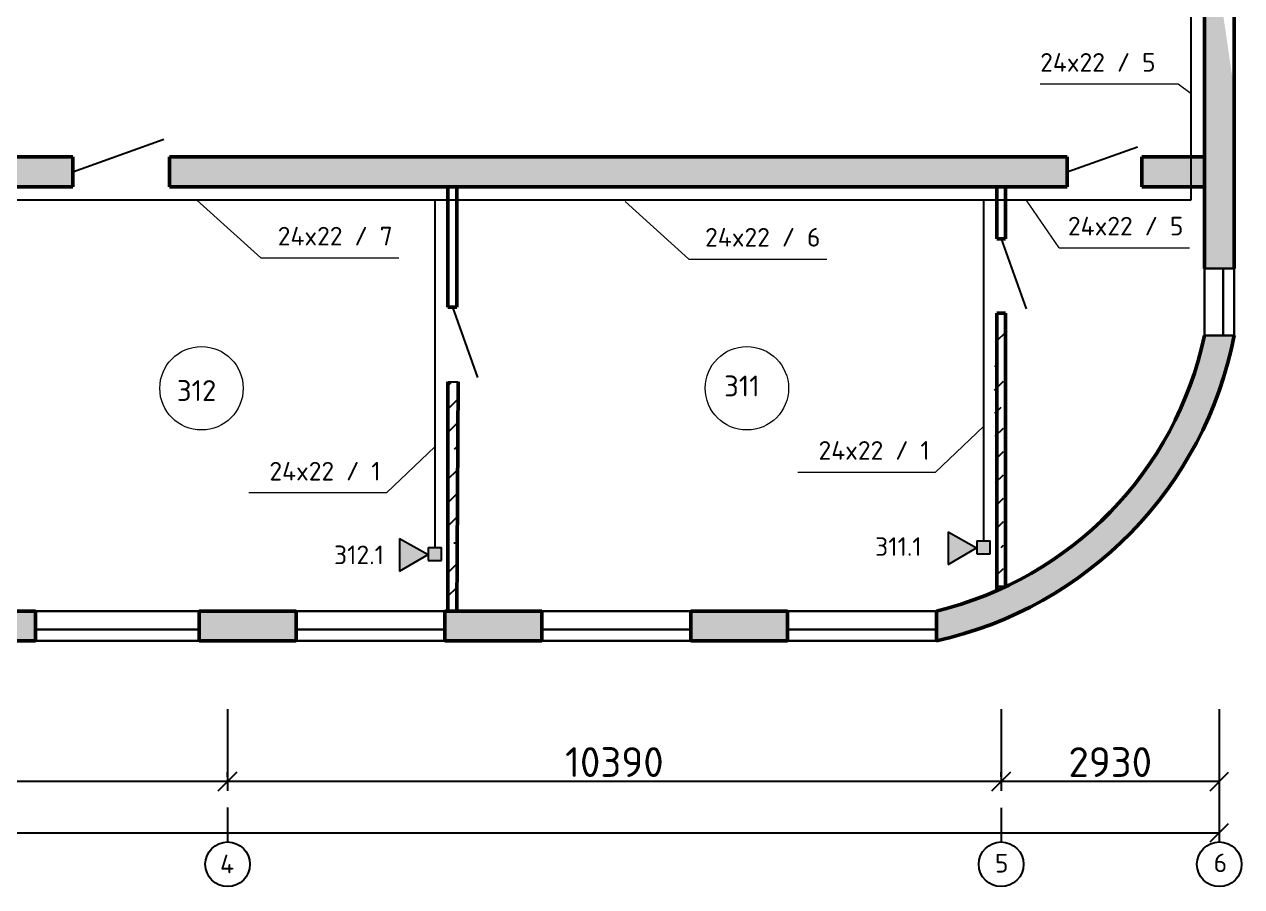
# Model space of a CAD drawing. Header units: millimetres. Extents: x -1090 to -245, y 2149 to 3399.
# Drawn here: x -549.2 to -385.7, y 2487.9 to 2603.8 of the extents above; entities that cross this region are included whole.
import ezdxf

# ---------------------------------------------------------------- set-up
doc = ezdxf.new("R2010")
doc.units = ezdxf.units.MM
for name, color, linetype, lineweight in [('LAN SKS', 200, 'Continuous', 25), ('lines', 246, 'Continuous', 9), ('Names', 40, 'Continuous', 13), ('NUM Room', 13, 'Continuous', 13), ('Окна', 2, 'Continuous', 30), ('Стенки', 3, 'Continuous', 50)]:
    doc.layers.add(name, color=color, linetype=linetype, lineweight=lineweight)
doc.layers.add('rozetki', color=7, linetype='Continuous')
doc.layers.add('размеры', color=130, linetype='Continuous')
doc.styles.add('lenka', font='isocpeur.ttf')
doc.styles.get("Standard").update_dxf_attribs({"font": 'arial.ttf'})
doc.dimstyles.new('100', dxfattribs={"dimtxt": 4, "dimasz": 2.5, "dimexe": 1.25, "dimexo": 0.625, "dimtad": 1, "dimdec": 0, "dimlfac": 100, "dimtxsty": 'Standard', "dimblk": 'OBLIQUE', "dimcen": 2.5, "dimadec": 0, "dimazin": 0, "dimtfac": 1, "dimtdec": 0, "dimtmove": 0, "dimatfit": 3, "dimldrblk": 'OPEN90', "dimfxl": 1, "dimarcsym": 0})

# ---------------------------------------------------------------- blocks, each defined once
blk = doc.blocks.new('_Oblique')
at = {"color": 0, "linetype": 'ByBlock', "lineweight": -2}
blk.add_line((-0.5, -0.5), (0.5, 0.5), dxfattribs=at)
blk = doc.blocks.new('*D49')
at = {"layer": 'размеры', "color": 0, "lineweight": -2, "transparency": 16777216}
for p, q in [((-521.8902452346647, 2511.79471136812), (-521.8902452346647, 2500.806531552168)), ((-656.4932960442893, 2502.681531552168), (-656.4932960442893, 2503.306531552168)), ((-521.8902452346647, 2502.056531552168), (-656.4932960442893, 2502.056531552168))]:
    blk.add_line(p, q, dxfattribs=at)
at = {"layer": 'размеры', "color": 0, "lineweight": -2, "transparency": 16777216, "xscale": 2.5, "yscale": 2.5, "zscale": 2.5, "rotation": 180}
blk.add_blockref('_Oblique', (-656.4932960442893, 2502.056531552168), dxfattribs=at)
at = {"layer": 'размеры', "color": 0, "lineweight": -2, "transparency": 16777216, "xscale": 2.5, "yscale": 2.5, "zscale": 2.5}
blk.add_blockref('_Oblique', (-521.8902452346647, 2502.056531552168), dxfattribs=at)
at = {"layer": 'размеры', "color": 0, "transparency": 16777216, "insert": (-589.191770639477, 2504.681531552168), "char_height": 4, "attachment_point": 5, "style": 'lenka'}
blk.add_mtext('13460', dxfattribs=at)
blk = doc.blocks.new('_Open90')
at = {"color": 0, "linetype": 'ByBlock', "lineweight": -2}
for p, q in [((0, 0), (-1, 0)), ((-0.5, 0.5), (0, 0)), ((0, 0), (-0.5, -0.5))]:
    blk.add_line(p, q, dxfattribs=at)
blk = doc.blocks.new('*D50')
at = {"layer": 'размеры', "color": 0, "lineweight": -2, "transparency": 16777216}
for p, q in [((-417.9932960442893, 2511.79471136812), (-417.9932960442893, 2500.806531552168)), ((-521.8902452346647, 2502.681531552168), (-521.8902452346647, 2503.306531552168)), ((-417.9932960442893, 2502.056531552168), (-521.8902452346647, 2502.056531552168))]:
    blk.add_line(p, q, dxfattribs=at)
at = {"layer": 'размеры', "color": 0, "lineweight": -2, "transparency": 16777216, "xscale": 2.5, "yscale": 2.5, "zscale": 2.5, "rotation": 180}
blk.add_blockref('_Oblique', (-521.8902452346647, 2502.056531552168), dxfattribs=at)
at = {"layer": 'размеры', "color": 0, "lineweight": -2, "transparency": 16777216, "xscale": 2.5, "yscale": 2.5, "zscale": 2.5}
blk.add_blockref('_Oblique', (-417.9932960442893, 2502.056531552168), dxfattribs=at)
at = {"layer": 'размеры', "color": 0, "transparency": 16777216, "insert": (-469.941770639477, 2504.681531552168), "char_height": 4, "attachment_point": 5, "style": 'lenka'}
blk.add_mtext('10390', dxfattribs=at)
blk = doc.blocks.new('*D51')
at = {"layer": 'размеры', "color": 0, "lineweight": -2, "transparency": 16777216}
for p, q in [((-388.6932960442891, 2511.79471136812), (-388.6932960442891, 2500.806531552168)), ((-417.9932960442893, 2502.681531552168), (-417.9932960442893, 2503.306531552168)), ((-388.6932960442891, 2502.056531552168), (-417.9932960442893, 2502.056531552168))]:
    blk.add_line(p, q, dxfattribs=at)
at = {"layer": 'размеры', "color": 0, "lineweight": -2, "transparency": 16777216, "xscale": 2.5, "yscale": 2.5, "zscale": 2.5, "rotation": 180}
blk.add_blockref('_Oblique', (-417.9932960442893, 2502.056531552168), dxfattribs=at)
at = {"layer": 'размеры', "color": 0, "lineweight": -2, "transparency": 16777216, "xscale": 2.5, "yscale": 2.5, "zscale": 2.5}
blk.add_blockref('_Oblique', (-388.6932960442891, 2502.056531552168), dxfattribs=at)
at = {"layer": 'размеры', "color": 0, "transparency": 16777216, "insert": (-403.3432960442892, 2504.681531552168), "char_height": 4, "attachment_point": 5, "style": 'lenka'}
blk.add_mtext('2930', dxfattribs=at)
blk = doc.blocks.new('*D42')
at = {"layer": 'размеры', "color": 0, "lineweight": -2, "transparency": 16777216}
for p, q in [((-946.6932960442891, 2511.79471136812), (-946.6932960442891, 2493.946792342965)), ((-388.6932960442891, 2511.79471136812), (-388.6932960442891, 2493.946792342965)), ((-946.6932960442891, 2495.196792342965), (-388.6932960442891, 2495.196792342965))]:
    blk.add_line(p, q, dxfattribs=at)
at = {"layer": 'размеры', "color": 0, "lineweight": -2, "transparency": 16777216, "xscale": 2.5, "yscale": 2.5, "zscale": 2.5, "rotation": 180}
blk.add_blockref('_Oblique', (-946.6932960442891, 2495.196792342965), dxfattribs=at)
at = {"layer": 'размеры', "color": 0, "lineweight": -2, "transparency": 16777216, "xscale": 2.5, "yscale": 2.5, "zscale": 2.5}
blk.add_blockref('_Oblique', (-388.6932960442891, 2495.196792342965), dxfattribs=at)
at = {"layer": 'размеры', "color": 0, "transparency": 16777216, "insert": (-667.6932960442891, 2497.821792342965), "char_height": 4, "attachment_point": 5, "style": 'lenka'}
blk.add_mtext('55800', dxfattribs=at)

msp = doc.modelspace()

# ---------------------------------------------------------------- hatches: boundary and pattern name
at = {"ltscale": 60}
h = msp.add_hatch(dxfattribs=at)
h.set_pattern_fill('ANSI35', color=0, scale=0.7, style=0)
h.set_pattern_definition([(45, (-878.6569104692226, 2585.96855533091), (-3.143089642374203, 3.143089642374203), []), (45, (-875.5138194692225, 2585.96855533091), (-3.143089642374203, 3.143089642374203), [5.556249999999999, -1.11125, 0, -1.11125])])
edge = h.paths.add_edge_path()
edge.add_line((-908.6883315013029, 2666.772592270163), (-908.6883315013029, 2670.772592270163))
edge.add_arc((-899.8032065013028, 2621.672592270163), 49.89744929618809, 100.2572301105515, 168.4390031005942)
edge.add_line((-948.6883315013038, 2631.67259227016), (-947.1883315013038, 2631.67259227016))
edge.add_line((-947.1883315013038, 2631.67259227016), (-944.6883315013029, 2631.672592270163))
edge.add_arc((-899.8270815013026, 2621.672592270163), 45.9622861872921, 101.11588012493479, 167.4336712769459, ccw=False)
h.paths.add_polyline_path([(-875.6883315013027, 2670.772592270162), (-888.6883315013029, 2670.772592270163), (-888.6883315013027, 2666.772592270162), (-875.6883315013029, 2666.772592270163)])
h.paths.add_polyline_path([(-842.6883315013027, 2670.772592270162), (-855.6883315013029, 2670.772592270163), (-855.6883315013027, 2666.772592270162), (-842.6883315013029, 2666.772592270163)])
h.paths.add_polyline_path([(-809.6883315013027, 2670.772592270162), (-822.688331501303, 2670.772592270163), (-822.688331501303, 2666.772592270162), (-809.6883315013029, 2666.772592270163)])
h.paths.add_polyline_path([(-776.6883315013029, 2670.772592270162), (-789.6883315013027, 2670.772592270163), (-789.6883315013029, 2666.772592270163), (-776.6883315013027, 2666.772592270162)])
h.paths.add_polyline_path([(-743.688331501303, 2670.772592270163), (-756.688331501303, 2670.772592270163), (-756.688331501303, 2666.772592270162), (-743.6883315013029, 2666.772592270163)])
h.paths.add_polyline_path([(-710.6883315013029, 2670.772592270162), (-723.6883315013027, 2670.772592270163), (-723.688331501303, 2666.772592270163), (-710.688331501303, 2666.772592270163)])
h.paths.add_polyline_path([(-677.6883315013029, 2670.772592270162), (-690.6883315013027, 2670.772592270163), (-690.6883315013029, 2666.772592270163), (-677.6883315013027, 2666.772592270162)])
h.paths.add_polyline_path([(-644.6883315013029, 2670.772592270162), (-657.6883315013027, 2670.772592270163), (-657.6883315013029, 2666.772592270163), (-644.6883315013027, 2666.772592270162)])
h.paths.add_polyline_path([(-611.6883315013029, 2670.772592270163), (-624.6883315013029, 2670.772592270162), (-624.6883315013027, 2666.772592270162), (-611.6883315013029, 2666.772592270163)])
h.paths.add_polyline_path([(-545.6883315013029, 2670.772592270163), (-578.6883315013029, 2670.772592270163), (-591.6883315013029, 2670.772592270162), (-591.6883315013029, 2666.772592270163), (-588.6883315013029, 2666.772592270163), (-578.6883315013029, 2666.772592270163), (-545.6883315013029, 2666.772592270163)])
h.paths.add_polyline_path([(-512.6883315013029, 2670.772592270163), (-525.6883315013029, 2670.772592270162), (-525.6883315013029, 2666.772592270162), (-512.6883315013029, 2666.772592270162)])
h.paths.add_polyline_path([(-479.6883315013029, 2670.772592270163), (-492.6883315013029, 2670.772592270162), (-492.6883315013028, 2666.772592270162), (-479.6883315013029, 2666.772592270162)])
h.paths.add_polyline_path([(-446.6883315013029, 2670.772592270163), (-459.6883315013029, 2670.772592270162), (-459.6883315013029, 2666.772592270162), (-446.6883315013029, 2666.772592270162)])
edge = h.paths.add_edge_path()
edge.add_line((-426.6883315013029, 2670.772592270163), (-426.6883315013028, 2666.772592270163))
edge.add_arc((-435.5495815013034, 2621.672592270163), 45.96228618729211, 12.56632872305289, 78.88411987506481, ccw=False)
edge.add_line((-390.6883315013029, 2631.672592270163), (-386.6883315013029, 2631.672592270163))
edge.add_arc((-435.573456501303, 2621.672592270163), 49.89744929618804, 11.56099689941001, 79.74276988944833)
h.paths.add_polyline_path([(-386.7740118344182, 2611.672592270163), (-386.6883315013029, 2611.672592270163), (-386.6883315013029, 2622.672592270163), (-390.6883315013029, 2622.672592270163), (-390.6883315013027, 2611.672592270162), (-438.8883315013027, 2611.672592270163), (-438.8883315013027, 2607.672592270163), (-386.7740118344182, 2607.951293855999), (-386.7740118344182, 2611.858393327387)])
edge = h.paths.add_edge_path()
edge.add_line((-386.6883315013029, 2561.872592270163), (-388.1883315013029, 2561.872592270163))
edge.add_line((-388.1883315013029, 2561.872592270163), (-390.6883315013029, 2561.872592270162))
edge.add_arc((-437.9799981679695, 2571.872592270162), 48.33737411269993, 283.50918028841426, 348.0604689175695, ccw=False)
edge.add_line((-426.6883315013029, 2524.872592270162), (-426.6883315013031, 2520.872592270163))
edge.add_arc((-437.9508315013034, 2571.872592270163), 52.22876512277552, 282.4529527938324, 348.9616859432564)
h.paths.add_polyline_path([(-446.6883315013029, 2524.872592270162), (-459.6883315013029, 2524.872592270162), (-459.6883315013029, 2520.872592270163), (-446.6883315013029, 2520.872592270163)])
h.paths.add_polyline_path([(-479.6883315013029, 2524.872592270162), (-492.6883315013029, 2524.872592270162), (-492.6883315013029, 2520.872592270163), (-479.6883315013029, 2520.872592270164)])
h.paths.add_polyline_path([(-512.6883315013029, 2524.872592270162), (-525.6883315013029, 2524.872592270162), (-525.6883315013029, 2520.872592270163), (-512.6883315013029, 2520.872592270163)])
h.paths.add_polyline_path([(-547.6883315013029, 2524.872592270162), (-560.6883315013027, 2524.872592270162), (-560.6883315013029, 2520.872592270163), (-547.6883315013027, 2520.872592270163)])
h.paths.add_polyline_path([(-580.6883315013029, 2524.872592270162), (-593.6883315013029, 2524.872592270162), (-593.6883315013029, 2520.872592270163), (-580.6883315013029, 2520.872592270163)])
h.paths.add_polyline_path([(-613.6883315013029, 2524.872592270162), (-617.6883315013029, 2524.872592270162), (-626.6883315013027, 2524.872592270162), (-626.6883315013029, 2520.872592270163), (-613.6883315013029, 2520.872592270163)])
h.paths.add_polyline_path([(-646.6883315013027, 2524.872592270162), (-659.6883315013029, 2524.872592270162), (-659.6883315013027, 2520.872592270163), (-646.6883315013029, 2520.872592270163)])
h.paths.add_polyline_path([(-679.6883315013029, 2524.872592270162), (-692.6883315013027, 2524.872592270162), (-692.6883315013029, 2520.872592270163), (-679.6883315013029, 2520.872592270163)])
h.paths.add_polyline_path([(-712.6883315013029, 2524.872592270162), (-725.6883315013029, 2524.872592270162), (-725.6883315013029, 2520.872592270163), (-712.6883315013027, 2520.872592270163)])
h.paths.add_polyline_path([(-745.688331501303, 2524.872592270162), (-758.6883315013029, 2524.872592270162), (-758.6883315013029, 2520.872592270163), (-745.6883315013027, 2520.872592270163)])
h.paths.add_polyline_path([(-778.6883315013029, 2524.872592270162), (-791.6883315013029, 2524.872592270162), (-791.6883315013029, 2520.872592270163), (-778.6883315013027, 2520.872592270163)])
h.paths.add_polyline_path([(-811.6883315013027, 2524.872592270162), (-824.6883315013027, 2524.872592270162), (-824.688331501303, 2520.872592270163), (-811.6883315013029, 2520.872592270163)])
h.paths.add_polyline_path([(-844.6883315013029, 2524.872592270162), (-857.6883315013027, 2524.872592270162), (-857.6883315013029, 2520.872592270163), (-844.6883315013029, 2520.872592270163)])
h.paths.add_polyline_path([(-877.6883315013029, 2524.872592270162), (-890.6883315013027, 2524.872592270162), (-890.6883315013029, 2520.872592270163), (-877.6883315013029, 2520.872592270163)])
edge = h.paths.add_edge_path()
edge.add_line((-944.6883315013029, 2561.872592270162), (-948.6883315013029, 2561.872592270162))
edge.add_arc((-896.7804367644613, 2571.872592270162), 52.86236407890796, 190.9043796654569, 254.7461321053236)
edge.add_line((-910.6883315013029, 2520.872592270163), (-910.6883315013029, 2522.872592270163))
edge.add_line((-910.6883315013029, 2522.872592270163), (-910.6883315013029, 2524.872592270162))
edge.add_arc((-896.6736256189499, 2571.872592270162), 49.04499955111487, 191.7647850316145, 253.39619653507282, ccw=False)
h.paths.add_polyline_path([(-399.1067978437732, 2585.872592270162), (-399.1067978437732, 2581.96855307141), (-390.6883315013029, 2581.872592270162), (-390.6883315013029, 2570.872592270162), (-386.6883315013029, 2570.872592270162), (-386.6883315013029, 2594.865492798775), (-390.7740118344182, 2622.858393327388), (-390.7512259685791, 2586.058393327387)])
h.paths.add_polyline_path([(-906.6348068167117, 2585.920574930286), (-906.6348068167117, 2582.016535731534), (-893.6569104692226, 2581.872592270162), (-893.6569104692227, 2585.872592270162)])
h.paths.add_polyline_path([(-906.6348068167118, 2582.016535731534), (-906.6348068167117, 2585.920574930286), (-944.7798577131641, 2586.058393327387), (-944.7740118344182, 2622.858393327388), (-948.7740118344182, 2622.858393327388), (-948.688331501303, 2570.872592270162), (-944.6883315013029, 2570.872592270162), (-944.688331501303, 2581.872592270162)])
h = msp.add_hatch(dxfattribs=at)
h.set_pattern_fill('ANSI35', color=0, scale=0.7, style=0)
h.set_pattern_definition([(45, (0, 0), (-3.143089642374203, 3.143089642374203), []), (45, (3.143091, 0), (-3.143089642374203, 3.143089642374203), [5.556249999999999, -1.11125, 0, -1.11125])])
h.paths.add_polyline_path([(-899.8176280059062, 2611.76855307141), (-944.6932960442891, 2611.76855307141), (-944.6932960442891, 2622.768553071411), (-948.6932960442891, 2622.768553071411), (-948.6932960442892, 2611.76855307141), (-948.755856636305, 2611.76855307141), (-948.7558566363051, 2607.76855307141), (-946.6932960442891, 2607.76855307141), (-916.3276193474021, 2607.76855307141), (-899.817628005906, 2607.76855307141)])
h.paths.add_polyline_path([(-870.693296044289, 2611.76855307141), (-886.817628005906, 2611.76855307141), (-886.817628005906, 2607.76855307141), (-870.6932960442891, 2607.76855307141)])
h.paths.add_polyline_path([(-761.1905317894943, 2611.76855307141), (-811.643296044289, 2611.76855307141), (-857.6932960442892, 2611.76855307141), (-857.693296044289, 2607.76855307141), (-811.643296044289, 2607.76855307141), (-761.1905317894943, 2607.767913911665)])
h.paths.add_polyline_path([(-672.7472249661205, 2611.76855307141), (-715.2932960442895, 2611.76855307141), (-748.1905913389728, 2611.767913910508), (-748.1905913389728, 2607.76855307141), (-672.7472249661205, 2607.76855307141)])
h.paths.add_polyline_path([(-655.4653671616898, 2611.76855307141), (-659.7472249661205, 2611.76855307141), (-659.7472249661205, 2607.76855307141), (-655.4653671616898, 2607.768553071409)])
h.paths.add_polyline_path([(-641.6932960442891, 2611.76855307141), (-648.6932960442891, 2611.76855307141), (-655.4653671616898, 2611.76855307141), (-655.4653671616898, 2611.768549481349), (-655.4653671616898, 2607.768553071409), (-641.6932960442891, 2607.76855307141)])
h.paths.add_polyline_path([(-605.6932960442891, 2611.76855307141), (-631.6932960442892, 2611.76855307141), (-631.6932960442892, 2607.76855307141), (-605.6932960442891, 2607.76855307141)])
h.paths.add_polyline_path([(-560.305649902064, 2615.76855307141), (-563.305649902064, 2615.76855307141), (-563.305649902064, 2612.76855307141), (-581.6932960442891, 2612.76855307141), (-581.6932960442891, 2666.86855307141), (-588.6932960442891, 2666.86855307141), (-588.6932960442891, 2611.76855307141), (-595.6932960442891, 2611.76855307141), (-595.6932960442892, 2607.76855307141), (-560.305649902064, 2607.76855307141)])
h.paths.add_polyline_path([(-560.305649902064, 2634.46855307141), (-563.305649902064, 2634.46855307141), (-563.305649902064, 2631.46855307141), (-563.305649902064, 2627.26855307141), (-560.305649902064, 2627.26855307141)], flags=17)
h.paths.add_polyline_path([(-560.3056499020639, 2652.46855307141), (-563.305649902064, 2652.46855307141), (-563.305649902064, 2649.46855307141), (-563.305649902064, 2645.96855307141), (-560.305649902064, 2645.96855307141)])
h.paths.add_polyline_path([(-560.305649902064, 2666.86855307141), (-563.305649902064, 2666.86855307141), (-563.305649902064, 2663.96855307141), (-560.305649902064, 2663.96855307141)], flags=17)
h.paths.add_polyline_path([(-485.893296044289, 2666.868553071411), (-490.893296044289, 2666.86855307141), (-490.8932960442899, 2628.76855307141), (-485.8932960442889, 2628.76855307141)])
h.paths.add_polyline_path([(-485.8932960442889, 2622.76855307141), (-490.8932960442899, 2622.768553071409), (-490.8932960442889, 2607.76855307141), (-475.8932960442889, 2607.768553071409), (-448.8932960442889, 2607.76855307141), (-448.8932960442889, 2611.76855307141), (-465.8932960442899, 2611.76855307141), (-485.8932960442889, 2611.76855307141)])
h.paths.add_polyline_path([(-409.1067978437732, 2585.96855307141), (-499.6932960442891, 2585.96855307141), (-529.6932960442891, 2585.96855307141), (-529.6932960442891, 2581.96855307141), (-499.6932960442891, 2581.96855307141), (-417.3932960442889, 2581.96855307141), (-409.1067978437732, 2581.96855307141), (-409.1067978437732, 2583.96855307141)])
h.paths.add_polyline_path([(-542.6932960442891, 2585.96855307141), (-588.6932960442891, 2585.96855307141), (-623.9911051667023, 2585.96855307141), (-627.5449313562772, 2581.96855307141), (-575.6932960442891, 2581.96855307141), (-558.6932960442891, 2581.96855307141), (-542.6932960442891, 2581.96855307141)])
h.paths.add_polyline_path([(-623.9911051667025, 2585.96855307141), (-634.9932960442893, 2585.96855307141), (-634.9932960442893, 2581.96855307141), (-627.5449313562774, 2581.96855307141)])
h.paths.add_polyline_path([(-647.9932960442893, 2585.96855307141), (-652.2153616917357, 2585.96855307141), (-652.2153616917357, 2581.982534469041), (-647.9932960442893, 2581.982534469041)])
h.paths.add_polyline_path([(-652.2153616917357, 2585.96855307141), (-660.0812257211755, 2585.96855307141), (-657.4930853707349, 2581.982534469041), (-652.2153616917357, 2581.982534469041)])
h.paths.add_polyline_path([(-660.0812257211757, 2585.96855307141), (-668.3772825688811, 2585.96855307141), (-668.377282568881, 2581.982534469041), (-657.4930853707353, 2581.982534469041)])
h.paths.add_polyline_path([(-683.3772230194028, 2585.954940585837), (-683.3772230194027, 2585.96855307141), (-878.6569071866907, 2585.955458240475), (-878.6569071866905, 2581.981647902345), (-683.3772230194027, 2581.994251617577), (-683.3772230194027, 2581.982165556982)])
h.paths.add_polyline_path([(-878.6569071866905, 2585.955458240475), (-878.6569071866905, 2585.96855307141), (-878.6569071866905, 2581.96855307141), (-878.6569071866907, 2581.981647902346)])
h = msp.add_hatch(dxfattribs=at)
h.set_pattern_fill('ANSI35', color=0, scale=0.7, style=0)
h.set_pattern_definition([(45, (259.000001911214, -1.551134118926711e-07), (-3.143089642374203, 3.143089642374203), []), (45, (262.143092911214, -1.551134118926711e-07), (-3.143089642374203, 3.143089642374203), [5.556249999999999, -1.11125, 0, -1.11125])])
h.paths.add_polyline_path([(-491.0932941330758, 2570.973150733006), (-492.2932960442895, 2555.76855307141), (-492.2932941330755, 2524.968552916297), (-491.0932941330757, 2524.968552916297)])
h.paths.add_polyline_path([(-491.0932941330757, 2555.76882473879), (-492.2932941330755, 2555.76828140403), (-492.2932960442896, 2555.76855307141), (-491.0932941330758, 2570.973150733006)])
h = msp.add_hatch(dxfattribs=at)
h.set_pattern_fill('ANSI35', color=0, scale=0.7, style=0)
h.set_pattern_definition([(45, (332.4000009556079, -13.17384185840365), (-3.143089642374203, 3.143089642374203), []), (45, (335.543091955608, -13.17384185840365), (-3.143089642374203, 3.143089642374203), [5.556249999999999, -1.11125, 0, -1.11125])])
h.paths.add_polyline_path([(-417.6932950886819, 2557.799309029715), (-418.8932950886816, 2557.042898280131), (-418.5932960442888, 2527.714690293938), (-417.6932950886816, 2528.246627838168)])
h.paths.add_polyline_path([(-417.3932960442889, 2564.96855307141), (-418.5932960442888, 2564.96855307141), (-418.8932950886817, 2557.042898280131), (-417.0932950886823, 2561.383931050563)])
at = {"layer": 'rozetki'}
h = msp.add_hatch(color=0, dxfattribs=at)
h.paths.add_polyline_path([(-906.983045286308, 2646.807919529017), (-906.9830452863089, 2647.660727980052), (-906.9854855264384, 2647.662162463793), (-906.9830452863089, 2647.663559121493), (-906.9830452863098, 2648.551852883668), (-908.7832111193848, 2648.551852883668), (-908.7832111193857, 2646.807919529017)])
h.paths.add_polyline_path([(-881.6109212779766, 2657.075909490216), (-879.8107554449007, 2657.075909490216), (-879.8107554449007, 2658.819842844867), (-881.6109212779784, 2658.819842844867)])
h.paths.add_polyline_path([(-848.2132963289869, 2648.350652551297), (-850.0134621620637, 2648.350652551297), (-850.0134621620637, 2646.606719196646), (-848.2132963289869, 2646.606719196646)])
h.paths.add_polyline_path([(-843.3848743210328, 2614.46003064423), (-845.1850401541105, 2614.46003064423), (-845.1850401541105, 2612.716097289579), (-843.3848743210337, 2612.716097289579)])
h.paths.add_polyline_path([(-812.5651366020129, 2614.640996923172), (-814.3653024350897, 2614.640996923172), (-814.3653024350888, 2612.897063568521), (-812.5651366020129, 2612.897063568521)])
h.paths.add_polyline_path([(-784.0835701713249, 2654.145734512584), (-784.0835701713258, 2655.889667867235), (-785.8837360044017, 2655.889667867235), (-785.8837360044017, 2654.145734512584)])
h.paths.add_polyline_path([(-713.183444275136, 2649.209353218853), (-713.1834442751388, 2647.465419864202), (-711.3832784420601, 2647.465419864202), (-711.3832784420601, 2649.209353218853)])
h.paths.add_polyline_path([(-695.3485899017069, 2614.397559042186), (-697.1487557347828, 2614.397559042186), (-697.1487557347828, 2612.653625687535), (-695.348589901705, 2612.653625687535)])
h.paths.add_polyline_path([(-654.5670508638459, 2649.172509197314), (-656.3672166969227, 2649.172509197314), (-656.3672166969227, 2647.428575842664), (-654.567050863845, 2647.428575842664)])
h.paths.add_polyline_path([(-483.1937140664868, 2640.604635551021), (-484.9938798995645, 2640.604635551021), (-484.9938798995645, 2638.86070219637), (-483.1937140664868, 2638.86070219637)])
h.paths.add_polyline_path([(-420.3731862426966, 2663.622077554489), (-422.0634093753688, 2664.241547318366), (-422.6635285219345, 2662.604122341339), (-420.9733053892624, 2661.984652577463)])
h.paths.add_polyline_path([(-413.2484090285088, 2614.425088913012), (-415.0485748615865, 2614.425088913012), (-415.0485748615874, 2612.681155558361), (-413.2484090285097, 2612.681155558361)])
h.paths.add_polyline_path([(-421.2795403126993, 2532.660343861174), (-419.4793744796216, 2532.660343861174), (-419.4793744796216, 2534.404277215825), (-421.2795403126984, 2534.404277215825)])
h.paths.add_polyline_path([(-493.1649762508196, 2531.772353769015), (-493.1649762508196, 2533.516287123666), (-494.9651420838964, 2533.516287123666), (-494.9651420838964, 2531.772353769015)])
h.paths.add_polyline_path([(-618.0196339999247, 2579.323693095366), (-618.0196339999247, 2581.067626450017), (-619.8197998330015, 2581.067626450017), (-619.8197998330015, 2579.323693095366)])
h.paths.add_polyline_path([(-717.2762253289038, 2581.056902738872), (-719.0763911619806, 2581.056902738872), (-719.0763911619806, 2579.312969384221), (-717.2762253289038, 2579.312969384221)])
h.paths.add_polyline_path([(-747.352799622623, 2555.447132351407), (-747.352799622623, 2557.191065706058), (-749.1529654556989, 2557.191065706058), (-749.1529654557035, 2555.447132351407)])
h.paths.add_polyline_path([(-717.2903745848262, 2525.916417548919), (-717.2903745848262, 2527.66035090357), (-719.0905404179039, 2527.66035090357), (-719.090540417902, 2525.916417548919)])
h.paths.add_polyline_path([(-850.0004588335141, 2570.619791639513), (-850.0004588335141, 2568.875858284862), (-848.2002930004364, 2568.875858284862), (-848.2002930004373, 2570.619791639513)])
h.paths.add_polyline_path([(-849.9817615505817, 2543.156297879229), (-849.9817615505826, 2541.412364524578), (-848.1815957175049, 2541.412364524578), (-848.1815957175049, 2543.156297879229)])
h.paths.add_polyline_path([(-882.9382224710889, 2525.897416421078), (-882.9382224710889, 2527.641349775729), (-884.7383883041648, 2527.641349775729), (-884.7383883041657, 2525.897416421078)])
h.paths.add_polyline_path([(-895.6532934990855, 2581.081931505623), (-897.4534593321623, 2581.081931505623), (-897.4534593321623, 2579.337998150972), (-895.6532934990864, 2579.337998150972)])
at = {"layer": 'rozetki', "lineweight": 9}
h = msp.add_hatch(color=0, dxfattribs=at)
h.paths.add_polyline_path([(-910.9244464016065, 2647.668267684744), (-914.7306639996841, 2649.846734897554), (-914.7306639996841, 2645.430800479588)])
h.paths.add_polyline_path([(-903.1792679283608, 2649.840629676604), (-906.9830452863089, 2647.663559121493), (-906.9830452863089, 2647.660727980052), (-903.1792679283608, 2645.424695258639)])
h.paths.add_polyline_path([(-881.619361043181, 2657.85877087144), (-885.4255786412605, 2660.03723808425), (-885.4255786412596, 2655.621303666286)])
h.paths.add_polyline_path([(-850.0219019272672, 2647.38958057787), (-853.8281195253467, 2649.56804779068), (-853.8281195253467, 2645.152113372715)])
h.paths.add_polyline_path([(-842.3040204743183, 2634.56220283428), (-846.0932960442879, 2632.393432295872), (-846.0932960442897, 2632.373776329521), (-842.3040204743193, 2630.146268416315)])
h.paths.add_polyline_path([(-842.2123393171678, 2654.45329732364), (-846.0185569152454, 2652.274830110829), (-842.2123393171678, 2650.037362905674)])
h.paths.add_polyline_path([(-811.2444774375954, 2618.454193121262), (-815.6604118555606, 2618.454193121262), (-813.4819446427509, 2614.647975523185)])
h.paths.add_polyline_path([(-789.6983933676838, 2657.107063106619), (-789.6983933676838, 2652.691128688652), (-785.8921757696071, 2654.928595893808)])
h.paths.add_polyline_path([(-715.2933918521276, 2648.341811511025), (-719.0996094502043, 2650.520278723835), (-719.0996094502052, 2646.10434430587)])
h.paths.add_polyline_path([(-707.5595363685097, 2650.521407657784), (-711.3657539665865, 2648.342940444973), (-707.5595363685097, 2646.105473239818)])
h.paths.add_polyline_path([(-696.2653979424458, 2614.404537642198), (-694.0279307372903, 2618.210755240275), (-698.4438651552546, 2618.210755240275)])
h.paths.add_polyline_path([(-656.3756564621272, 2648.211437223888), (-660.1818740602048, 2650.389904436697), (-660.1818740602048, 2645.973970018732)])
h.paths.add_polyline_path([(-477.5764055043965, 2641.78551983617), (-481.9923399223608, 2641.78551983617), (-479.813872709552, 2637.979302238094)])
h.paths.add_polyline_path([(-421.8213734006204, 2662.292976451652), (-425.1765822833904, 2659.468868600638), (-421.0303451043164, 2657.949265350243)])
h.paths.add_polyline_path([(-411.9277498640931, 2618.238285111102), (-416.3436842820574, 2618.238285111102), (-414.1652170692487, 2614.432067513025)])
h.paths.add_polyline_path([(-425.0941976759805, 2535.621672455208), (-425.0941976759796, 2531.205738037243), (-421.2879800779037, 2533.443205242398)])
h.paths.add_polyline_path([(-494.9735818491017, 2532.555215150239), (-498.7797994471794, 2534.733682363049), (-498.7797994471794, 2530.317747945084)])
h.paths.add_polyline_path([(-616.8976059202059, 2557.941381728), (-620.69329604429, 2555.76893985566), (-620.69329604429, 2555.756725988861), (-616.8976059202068, 2553.525447310034)])
h.paths.add_polyline_path([(-665.5213585154934, 2534.533354306997), (-661.7151409174157, 2536.770821512152), (-665.5213585154952, 2538.949288724962)])
h.paths.add_polyline_path([(-715.9697154204096, 2531.47354710166), (-720.3856498383739, 2531.47354710166), (-718.2071826255651, 2527.667329503584)])
h.paths.add_polyline_path([(-743.5290575490726, 2554.087185727022), (-743.5290575490726, 2558.503120144988), (-747.3352751471512, 2556.324652932178)])
h.paths.add_polyline_path([(-718.1785985761735, 2579.31062718543), (-720.3570657889823, 2575.504409587354), (-715.941131371018, 2575.504409587354)])
h.paths.add_polyline_path([(-849.9902013157862, 2542.195225905802), (-853.7964189138638, 2544.373693118612), (-853.7964189138647, 2539.957758700646)])
h.paths.add_polyline_path([(-853.8151161967962, 2571.837186878896), (-853.8151161967962, 2567.421252460931), (-850.0088985987186, 2569.658719666086)])
h.paths.add_polyline_path([(-918.3582413169706, 2581.951160215495), (-920.5367085297794, 2578.144942617419), (-916.1207741118142, 2578.144942617419)])
h.paths.add_polyline_path([(-881.6175633066723, 2531.454545973819), (-886.0334977246357, 2531.454545973819), (-883.8550305118279, 2527.648328375742)])

# ---------------------------------------------------------------- linework, layer by layer
at = {"color": 0}
for p, q in [((-542.6932960442891, 2583.96855307141), (-530.4545265440229, 2588.351762069319)), ((-409.1067978437732, 2583.96855307141), (-399.6911137288344, 2587.336771093998)), ((-417.9932960442893, 2574.96855307141), (-414.6352133942482, 2565.549249439215)), ((-491.6932960442891, 2565.76855307141), (-488.3138130924444, 2556.356906298491)), ((-417.3932960442899, 2528.246627838168), (-418.5932960442888, 2528.246627838168))]:
    msp.add_line(p, q, dxfattribs=at)
at = {"ltscale": 100}
msp.add_line((-492.2932960442895, 2555.76855307141), (-490.9350730013075, 2555.76855307141), dxfattribs=at)
at = {"layer": 'LAN SKS', "color": 0}
for p, q in [((-392.4655074389166, 2580.196476959612), (-392.4655074389166, 2613.540615371719)), ((-618.0196339999247, 2580.196476959612), (-392.4655074389166, 2580.196476959612)), ((-494.0656794862962, 2580.196476959612), (-494.0656794862962, 2533.516287123666)), ((-420.3653892132725, 2580.196476959612), (-420.3653892132725, 2534.404277215825))]:
    msp.add_line(p, q, dxfattribs=at)
at = {"layer": 'lines', "color": 0}
for p, q in [((-412.7565608771492, 2595.804620684657), (-394.22944530309, 2595.804620684657)), ((-394.22944530309, 2595.804620684657), (-392.4655074389166, 2594.470593983817)), ((-517.4393788227408, 2572.409758821913), (-526.015253587796, 2580.165224659154)), ((-459.9326449640121, 2572.21473634957), (-468.5085197290673, 2579.970202186811)), ((-410.2070807998043, 2573.75533995402), (-414.6568498466559, 2580.196476959612)), ((-410.2070807998043, 2573.75533995402), (-392.7046072869398, 2573.75533995402)), ((-517.4393788227408, 2572.409758821913), (-498.9122632486815, 2572.409758821913)), ((-459.9326449640121, 2572.21473634957), (-441.4055293899528, 2572.21473634957)), ((-426.7966272181347, 2543.625658076693), (-420.3451078869302, 2549.738366683883)), ((-500.5171988175007, 2540.910897136621), (-494.0656794862962, 2547.023605743811)), ((-445.323742792194, 2543.625658076693), (-426.7966272181347, 2543.625658076693)), ((-519.04431439156, 2540.910897136621), (-500.5171988175007, 2540.910897136621))]:
    msp.add_line(p, q, dxfattribs=at)
at = {"layer": 'NUM Room', "color": 0}
for centre in [(-525.394725643835, 2554.891757550677), (-452.1478749654552, 2554.894589673295)]:
    msp.add_circle(centre, 5.6, dxfattribs=at)
at = {"layer": 'rozetki', "color": 0}
for p, q in [((-498.7797994471784, 2534.733682363049), (-498.7797994471784, 2530.317747945084)), ((-498.7797994471784, 2534.733682363049), (-494.9735818491008, 2532.555215150239)), ((-425.0941976759805, 2535.621672455208), (-425.0941976759805, 2531.205738037243)), ((-425.0941976759805, 2535.621672455208), (-421.2879800779028, 2533.443205242398)), ((-421.2795403126984, 2534.404277215825), (-421.2795403126984, 2532.660370752101)), ((-421.2795403126984, 2534.404277215825), (-419.4793744796216, 2534.404277215825)), ((-419.4793744796216, 2532.660343861174), (-419.4793744796216, 2534.404277215825)), ((-498.7797994471784, 2530.317747945084), (-494.9735818491008, 2532.555215150239)), ((-494.9651420838964, 2533.516287123666), (-494.9651420838964, 2531.772380659942)), ((-494.9651420838964, 2533.516287123666), (-493.1649762508196, 2533.516287123666)), ((-493.1649762508196, 2531.772353769015), (-493.1649762508196, 2533.516287123666)), ((-425.0941976759805, 2531.205738037243), (-421.2879800779028, 2533.443205242398)), ((-421.2795403127011, 2532.660343861174), (-419.4793744796216, 2532.660343861174)), ((-494.9651420838991, 2531.772353769015), (-493.1649762508196, 2531.772353769015))]:
    msp.add_line(p, q, dxfattribs=at)
at = {"layer": 'Окна', "color": 0}
for p, q in [((-390.6932960442891, 2561.96855307141), (-390.6932960442891, 2570.96855307141)), ((-390.6932960442891, 2570.96855307141), (-386.6932960442891, 2570.96855307141)), ((-386.6932960442891, 2570.96855307141), (-388.1932960442891, 2570.96855307141)), ((-388.1932960442891, 2570.96855307141), (-388.1932960442864, 2561.96855307141)), ((-386.6932960442891, 2570.96855307141), (-386.6932960442891, 2561.96855307141)), ((-386.6932960442891, 2561.96855307141), (-390.6932960442891, 2561.96855307141)), ((-386.6932960442891, 2561.96855307141), (-388.1932960442891, 2561.96855307141)), ((-547.6932960442891, 2524.96855307141), (-525.6932960442891, 2524.96855307141)), ((-512.6932960442891, 2524.96855307141), (-492.6932960442891, 2524.96855307141)), ((-479.6932960442891, 2524.96855307141), (-459.6932960442891, 2524.96855307141)), ((-446.6932960442891, 2524.96855307141), (-426.6932960442891, 2524.96855307141)), ((-547.6932960442891, 2522.46855307141), (-525.6932960442891, 2522.46855307141)), ((-512.6932960442891, 2522.46855307141), (-492.6932960442891, 2522.46855307141)), ((-479.6932960442891, 2522.46855307141), (-459.6932960442891, 2522.46855307141)), ((-446.6932960442891, 2522.46855307141), (-426.6932960442891, 2522.46855307141)), ((-525.6932960442891, 2520.96855307141), (-547.6932960442891, 2520.96855307141)), ((-492.6932960442891, 2520.96855307141), (-512.6932960442891, 2520.96855307141)), ((-459.6932960442891, 2520.96855307141), (-479.6932960442891, 2520.96855307141)), ((-426.6932960442891, 2520.96855307141), (-446.6932960442891, 2520.96855307141))]:
    msp.add_line(p, q, dxfattribs=at)
at = {"layer": 'размеры', "color": 0}
for p, q in [((-521.8902452346647, 2498.557957040885), (-521.8902452346647, 2493.950678678847)), ((-417.9932960442893, 2498.554070705004), (-417.9932960442893, 2493.946792342965)), ((-388.6932960442891, 2498.554070705004), (-388.6932960442891, 2493.946792342965))]:
    msp.add_line(p, q, dxfattribs=at)
for centre in [(-521.8902452346647, 2490.950678678847), (-417.9932960442893, 2490.946792342965), (-388.6932960442891, 2490.946792342965)]:
    msp.add_circle(centre, 3, dxfattribs=at)
at = {"layer": 'Стенки', "color": 0}
for p, q in [((-386.6932960442891, 2622.768553071411), (-386.6932960442891, 2581.96855307141)), ((-390.6932935183722, 2611.768552366201), (-390.6932935183722, 2581.96855307141)), ((-588.6932960442891, 2585.96855307141), (-542.6932960442891, 2585.96855307141)), ((-542.6932960442891, 2581.96855307141), (-542.6932960442891, 2585.96855307141)), ((-529.6932960442891, 2585.96855307141), (-499.6932960442891, 2585.96855307141)), ((-529.6932960442891, 2585.96855307141), (-529.6932960442891, 2581.96855307141)), ((-499.6932960442891, 2585.96855307141), (-409.1067978437732, 2585.96855307141)), ((-412.5932960442888, 2585.96855307141), (-413.7932960442886, 2585.96855307141)), ((-409.1067978437732, 2585.96855307141), (-409.1067978437732, 2583.96855307141)), ((-390.6932935183722, 2585.989579106149), (-399.1067978437732, 2585.96855307141)), ((-399.1067978437732, 2585.96855307141), (-399.1067978437732, 2581.96855307141)), ((-409.1067978437732, 2583.96855307141), (-409.1067978437732, 2581.96855307141)), ((-542.6932960442891, 2581.96855307141), (-575.6932960442891, 2581.96855307141)), ((-499.6932960442891, 2581.96855307141), (-529.6932960442891, 2581.96855307141)), ((-514.6932960442891, 2581.96855307141), (-515.893296044289, 2581.96855307141)), ((-417.3932960442889, 2581.96855307141), (-499.6932960442891, 2581.96855307141)), ((-492.2932960442895, 2565.76855307141), (-492.2932960442895, 2581.96855307141)), ((-492.2932960442895, 2581.96855307141), (-491.0932960442897, 2581.96855307141)), ((-491.0932960442897, 2581.96855307141), (-491.0932960442888, 2565.76855307141)), ((-418.5932960442888, 2574.96855307141), (-418.5932960442888, 2581.96855307141)), ((-409.1067978437732, 2581.96855307141), (-417.3932960442889, 2581.96855307141)), ((-417.3932960442889, 2581.96855307141), (-417.3932960442889, 2574.96855307141)), ((-390.6932960442891, 2581.96855307141), (-399.1067978437732, 2581.96855307141)), ((-390.6932960442891, 2581.96855307141), (-390.6932960442891, 2570.96855307141)), ((-386.6932960442891, 2581.96855307141), (-386.6932960442891, 2570.96855307141)), ((-418.5932960442888, 2574.96855307141), (-417.3932960442889, 2574.96855307141)), ((-492.2932960442895, 2565.76855307141), (-491.0932960442888, 2565.76855307141)), ((-418.5932960442888, 2527.714690293938), (-418.5932960442879, 2564.96855307141)), ((-417.3932960442889, 2564.96855307141), (-418.5932960442888, 2564.96855307141)), ((-417.3932960442889, 2564.96855307141), (-417.3932960442899, 2528.246627838168)), ((-492.2932960442895, 2524.96855307141), (-492.2932960442895, 2555.76855307141)), ((-490.9350730013075, 2555.76855307141), (-491.0932960442897, 2524.96855307141)), ((-490.9350730013075, 2555.76855307141), (-490.9350730013075, 2555.76855307141)), ((-560.6932960442891, 2524.96855307141), (-547.6932960442891, 2524.96855307141)), ((-547.6932960442891, 2520.96855307141), (-547.6932960442891, 2524.96855307141)), ((-512.6932960442891, 2524.96855307141), (-525.6932960442891, 2524.96855307141)), ((-525.6932960442891, 2524.96855307141), (-525.6932960442891, 2520.96855307141)), ((-512.6932960442891, 2520.96855307141), (-512.6932960442891, 2524.96855307141)), ((-479.6932960442891, 2524.96855307141), (-492.6932960442891, 2524.96855307141)), ((-492.6932960442891, 2524.96855307141), (-492.6932960442891, 2520.96855307141)), ((-492.6932960442891, 2524.96855307141), (-491.4932960442893, 2524.96855307141)), ((-491.6932960442891, 2524.96855307141), (-492.2932960442895, 2524.96855307141)), ((-479.6932960442891, 2520.96855307141), (-479.6932960442891, 2524.96855307141)), ((-446.6932960442891, 2524.96855307141), (-459.6932960442891, 2524.96855307141)), ((-459.6932960442891, 2524.96855307141), (-459.6932960442891, 2520.96855307141)), ((-446.6932960442891, 2520.96855307141), (-446.6932960442891, 2524.96855307141)), ((-426.6932960442891, 2520.96855307141), (-426.6932960442891, 2524.96855307141)), ((-560.6932960442891, 2520.96855307141), (-547.6932960442891, 2520.96855307141)), ((-525.6932960442891, 2520.96855307141), (-512.6932960442891, 2520.96855307141)), ((-492.6932960442891, 2520.96855307141), (-479.6932960442891, 2520.96855307141)), ((-459.6932960442891, 2520.96855307141), (-446.6932960442891, 2520.96855307141))]:
    msp.add_line(p, q, dxfattribs=at)
for centre, radius, start, end in [((-437.9849627109561, 2571.96855307141), 48.33737411269995, 283.5091802884244, 348.0604689175483), ((-437.9557960442889, 2571.96855307141), 52.22876512277492, 282.4529527938124, 348.9616859432517)]:
    msp.add_arc(centre, radius, start, end, dxfattribs=at)

# ---------------------------------------------------------------- texts
at = {"layer": 'Names', "color": 0, "char_height": 2.5, "attachment_point": 1, "style": 'lenka'}
for s, insert, width in [('24x22 / 5', (-412.7565608771492, 2599.920217096326), 20.29105343823267), ('24x22 / 5', (-409.0260378258336, 2577.924323406613), 16.54499646785553), ('24x22 / 7', (-515.1542582918792, 2576.578742274506), 16.65261720296257), ('24x22 / 6', (-457.7570659776738, 2576.426640333759), 16.47564416644309), ('24x22 / 1', (-442.5246949273587, 2547.794641529286), 15.33111879594799), ('24x22 / 1', (-516.2810046634022, 2545.002257609535), 19.81412174264187), ('311.1', (-434.9196254223934, 2534.880127829783), 2.647152946283313)]:
    msp.add_mtext(s, dxfattribs=dict(at, insert=insert, width=width))
at = {"layer": 'Names', "color": 0, "insert": (-507.5939980250605, 2533.765818212196), "char_height": 2.5, "attachment_point": 1, "style": 'lenka'}
msp.add_mtext('312.1', dxfattribs=at)
at = {"layer": 'NUM Room', "color": 0, "char_height": 2.8, "attachment_point": 1, "style": 'lenka'}
for s, insert, width in [('312', (-528.6979552418452, 2555.986495085263), 9.232854449080333), ('311', (-455.2003555381416, 2556.605510054033), 8.221093095117249)]:
    msp.add_mtext(s, dxfattribs=dict(at, insert=insert, width=width))
at = {"layer": 'размеры', "color": 0, "char_height": 2.5, "attachment_point": 1, "style": 'lenka'}
for s, insert in [('4', (-522.9001949078074, 2492.235907791957)), ('5', (-418.8336642473214, 2492.341114597657)), ('6', (-389.4482680148858, 2492.400741841598))]:
    msp.add_mtext(s, dxfattribs=dict(at, insert=insert))

# ---------------------------------------------------------------- dimensions: what is measured, and where the dimension line sits
at = {"layer": 'размеры', "color": 0}
for base, p1, p2, override, picture, middle in [((-388.6932960442891, 2495.196792342965), (-946.6932960442891, 2512.41971136812), (-388.6932960442891, 2512.41971136812), {"dimlfac": 100, "dimtxsty": 'lenka', "dimtmove": 0, "dimtolj": 0}, '*D42', (-667.6932960442891, 2497.821792342965)), ((-656.4932960442893, 2502.056531552168), (-521.8902452346647, 2512.41971136812), (-656.4932960442893, 2502.056531552168), {"dimlfac": 100, "dimtxsty": 'lenka', "dimtmove": 0, "dimtolj": 0}, '*D49', (-589.191770639477, 2504.681531552168)), ((-521.8902452346647, 2502.056531552168), (-417.9932960442893, 2512.41971136812), (-521.8902452346647, 2502.056531552168), {"dimtxsty": 'lenka'}, '*D50', (-469.941770639477, 2504.681531552168)), ((-417.9932960442893, 2502.056531552168), (-388.6932960442891, 2512.41971136812), (-417.9932960442893, 2502.056531552168), {"dimtxsty": 'lenka'}, '*D51', (-403.3432960442892, 2504.681531552168))]:
    dim = msp.add_linear_dim(base=base, p1=p1, p2=p2, dimstyle='100', override=override, dxfattribs=at)
    dim.commit()
    dim.dimension.update_dxf_attribs({"geometry": picture, "text_midpoint": middle})

doc.saveas('drawing.dxf')
